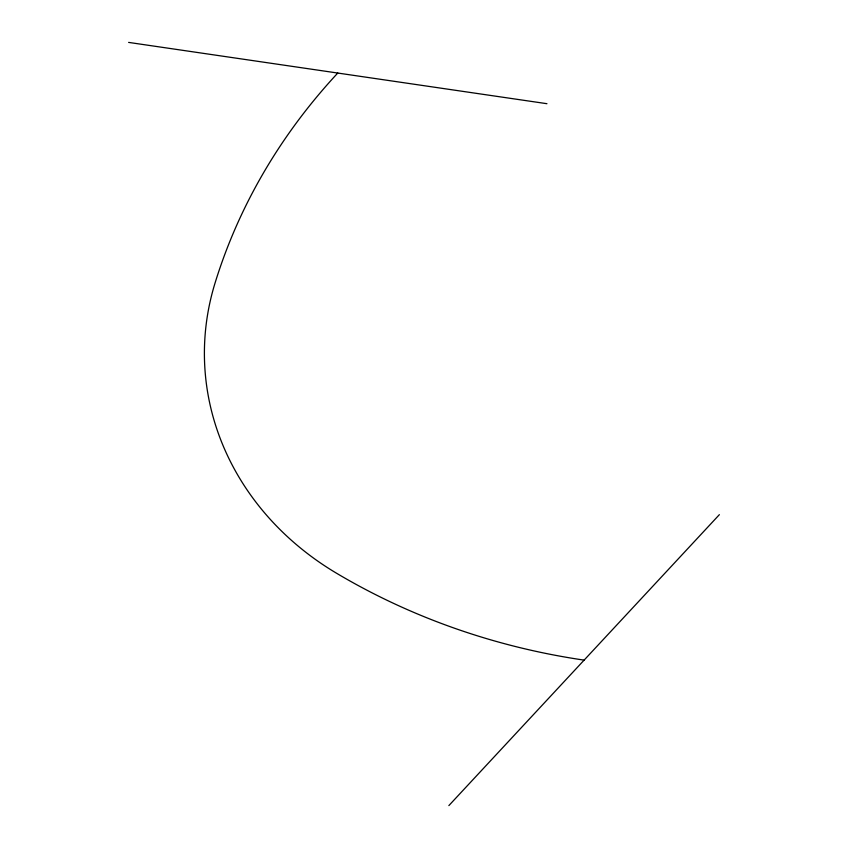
<?xml version="1.0" encoding="UTF-8"?>
<svg xmlns="http://www.w3.org/2000/svg" width="848" height="848" viewBox="0 0 848 848"><rect width="100%" height="100%" fill="white"/><g stroke="black" fill="none" stroke-linecap="round" stroke-linejoin="round"><path stroke-width="1.27" d="M448.857 805.6L719.38 514.651M128.62 42.4L546.949 103.7M584.124 660.126A631.94 560.539 -1 0 1 336.688 573.322A299.673 265.816 -1 0 1 214.979 283.274A631.94 560.539 -1 0 1 337.78 73.045"/></g></svg>
